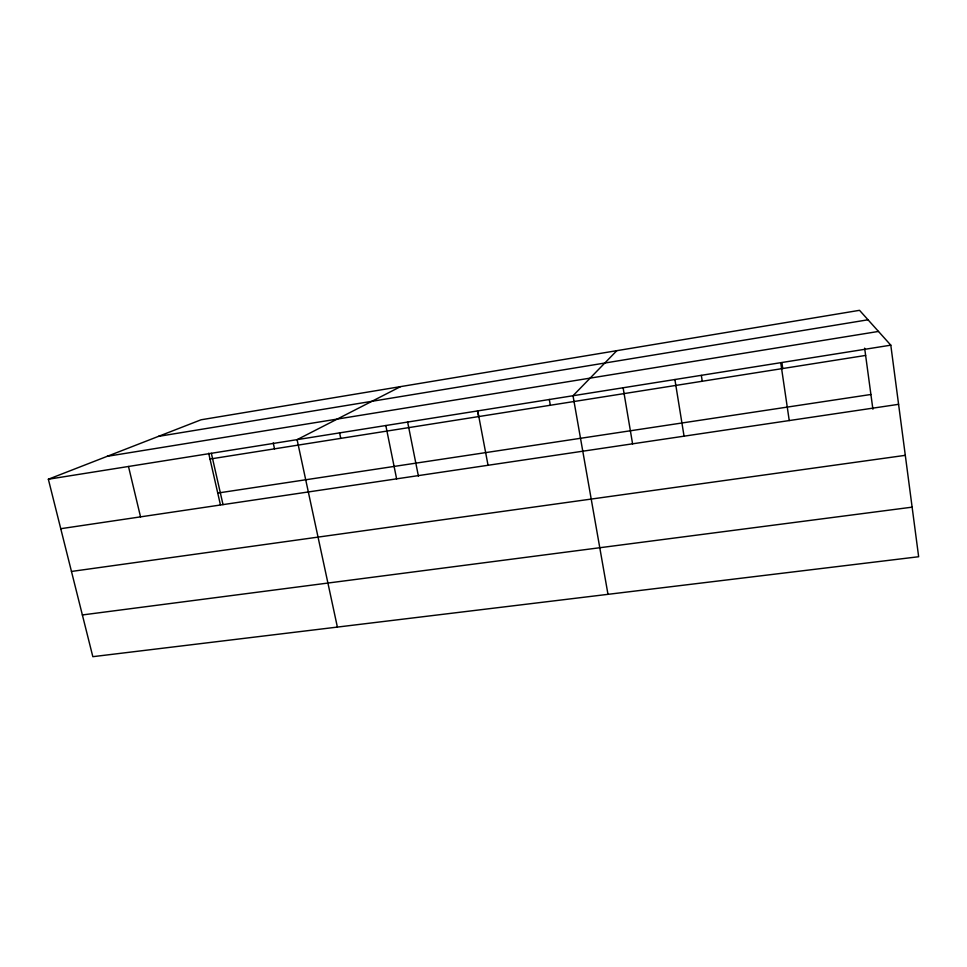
<?xml version="1.0" encoding="UTF-8"?>
<svg xmlns="http://www.w3.org/2000/svg" width="967" height="967" viewBox="0 0 967 967"><rect width="100%" height="100%" fill="white"/><g stroke="black" fill="none" stroke-linecap="round" stroke-linejoin="round"><path stroke-width="1.45" d="M616.837 350.658L573.02 395.733L607.989 594.342M400.568 386.619L297.087 439.659L337.386 627.087M48.35 479.233L201.063 419.787L859.53 310.322L890.8 345.171L918.65 556.738L92.832 656.678L48.35 479.233L890.8 345.171M158.443 436.383L868.028 319.787M107.18 456.327L878.471 331.439M209.996 459.035L865.634 355.433M217.744 493.049L870.916 394.476M60.752 528.707L898.585 404.327M71.461 571.449L905.305 455.336M82.364 614.952L912.123 507.155M128.49 466.481L140.541 516.861M208.679 453.221L220.379 504.629M211.35 453.293L223.014 504.617M273.238 442.946L274.531 448.845M339.55 432.6L340.747 438.377M385.821 425.528L396.615 478.846M407.578 421.769L418.433 476.199M477.746 410.902L488.045 465.272M477.493 410.854L478.58 416.596M549.292 399.431L550.344 405.258M623.099 387.682L632.599 443.901M674.893 379.523L684.056 436.177M701.341 375.426L702.26 381.252M781.868 362.613L782.738 368.536M780.732 362.685L789.241 420.56M864.643 348.156L872.899 409.21"/></g></svg>
